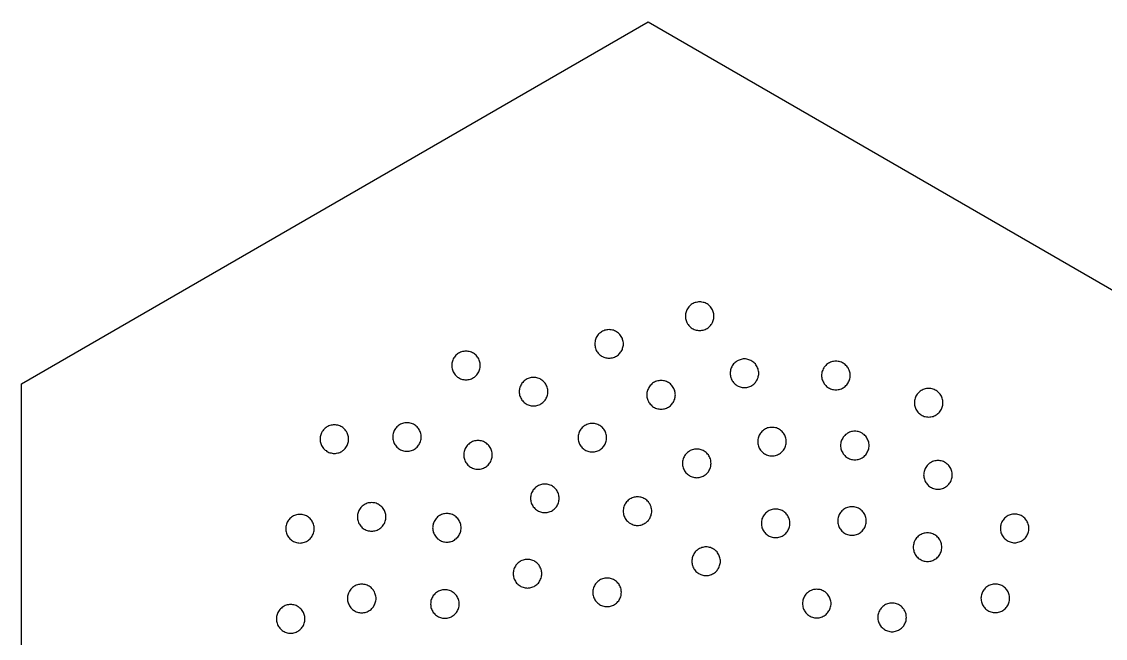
# Model space of a CAD drawing. Header units: millimetres. Extents: x 0 to 377, y 0 to 280.
# Drawn here: x 133.9 to 240.1, y 219.6 to 280 of the extents above; entities that cross this region are included whole.
import ezdxf

# ---------------------------------------------------------------- set-up
doc = ezdxf.new("R2010")
doc.units = ezdxf.units.MM
doc.layers.add('CUT', color=1, linetype='Continuous')

msp = doc.modelspace()

# ---------------------------------------------------------------- linework, layer by layer
at = {"layer": 'CUT'}
for points in [[(256.76, 173.6), (195.33, 138.13), (133.9, 173.6), (133.9, 244.53), (195.33, 280), (256.76, 244.53), (256.76, 173.6)], [(201.66, 250.61), (201.7, 250.71), (201.73, 250.82), (201.75, 250.92), (201.77, 251.03), (201.77, 251.14), (201.77, 251.25), (201.75, 251.36), (201.73, 251.47), (201.7, 251.58), (201.66, 251.68), (201.62, 251.78), (201.56, 251.87), (201.5, 251.97), (201.43, 252.05), (201.36, 252.13), (201.28, 252.21), (201.19, 252.28), (201.1, 252.34), (201.01, 252.39), (200.91, 252.44), (200.8, 252.47), (200.7, 252.5), (200.59, 252.53), (200.48, 252.54), (200.37, 252.54), (200.26, 252.54), (200.15, 252.53), (200.04, 252.5), (199.94, 252.47), (199.83, 252.44), (199.73, 252.39), (199.64, 252.34), (199.55, 252.28), (199.46, 252.21), (199.38, 252.13), (199.3, 252.05), (199.24, 251.97), (199.18, 251.87), (199.12, 251.78), (199.08, 251.68), (199.04, 251.58), (199.01, 251.47), (198.99, 251.36), (198.97, 251.25), (198.97, 251.14), (198.97, 251.03), (198.99, 250.92), (199.01, 250.82), (199.04, 250.71), (199.08, 250.61), (199.12, 250.51), (199.18, 250.41), (199.24, 250.32), (199.3, 250.23), (199.38, 250.15), (199.46, 250.08), (199.55, 250.01), (199.64, 249.95), (199.73, 249.9), (199.83, 249.85), (199.94, 249.81), (200.04, 249.78), (200.15, 249.76), (200.26, 249.75), (200.37, 249.74), (200.48, 249.75), (200.59, 249.76), (200.7, 249.78), (200.8, 249.81), (200.91, 249.85), (201.01, 249.9), (201.1, 249.95), (201.19, 250.01), (201.28, 250.08), (201.36, 250.15), (201.43, 250.23), (201.5, 250.32), (201.56, 250.41), (201.62, 250.51), (201.66, 250.61)], [(192.79, 247.89), (192.82, 248), (192.85, 248.1), (192.87, 248.21), (192.89, 248.32), (192.89, 248.43), (192.89, 248.54), (192.87, 248.65), (192.85, 248.76), (192.82, 248.86), (192.79, 248.96), (192.74, 249.06), (192.69, 249.16), (192.62, 249.25), (192.56, 249.34), (192.48, 249.42), (192.4, 249.49), (192.31, 249.56), (192.22, 249.62), (192.13, 249.68), (192.03, 249.72), (191.92, 249.76), (191.82, 249.79), (191.71, 249.81), (191.6, 249.82), (191.49, 249.83), (191.38, 249.82), (191.27, 249.81), (191.17, 249.79), (191.06, 249.76), (190.96, 249.72), (190.86, 249.68), (190.76, 249.62), (190.67, 249.56), (190.58, 249.49), (190.5, 249.42), (190.43, 249.34), (190.36, 249.25), (190.3, 249.16), (190.24, 249.06), (190.2, 248.96), (190.16, 248.86), (190.13, 248.76), (190.11, 248.65), (190.1, 248.54), (190.09, 248.43), (190.1, 248.32), (190.11, 248.21), (190.13, 248.1), (190.16, 248), (190.2, 247.89), (190.24, 247.79), (190.3, 247.7), (190.36, 247.61), (190.43, 247.52), (190.5, 247.44), (190.58, 247.36), (190.67, 247.3), (190.76, 247.23), (190.86, 247.18), (190.96, 247.14), (191.06, 247.1), (191.17, 247.07), (191.27, 247.05), (191.38, 247.03), (191.49, 247.03), (191.6, 247.03), (191.71, 247.05), (191.82, 247.07), (191.92, 247.1), (192.03, 247.14), (192.13, 247.18), (192.22, 247.23), (192.31, 247.3), (192.4, 247.36), (192.48, 247.44), (192.56, 247.52), (192.62, 247.61), (192.69, 247.7), (192.74, 247.79), (192.79, 247.89)], [(178.71, 245.68), (178.75, 245.78), (178.79, 245.88), (178.82, 245.99), (178.84, 246.1), (178.85, 246.21), (178.86, 246.32), (178.85, 246.43), (178.84, 246.53), (178.82, 246.64), (178.79, 246.75), (178.75, 246.85), (178.71, 246.95), (178.65, 247.05), (178.59, 247.14), (178.52, 247.22), (178.45, 247.31), (178.37, 247.38), (178.28, 247.45), (178.19, 247.51), (178.09, 247.56), (177.99, 247.61), (177.89, 247.65), (177.78, 247.68), (177.68, 247.7), (177.57, 247.71), (177.46, 247.72), (177.35, 247.71), (177.24, 247.7), (177.13, 247.68), (177.03, 247.65), (176.92, 247.61), (176.82, 247.56), (176.73, 247.51), (176.64, 247.45), (176.55, 247.38), (176.47, 247.31), (176.39, 247.22), (176.33, 247.14), (176.26, 247.05), (176.21, 246.95), (176.16, 246.85), (176.13, 246.75), (176.1, 246.64), (176.08, 246.53), (176.06, 246.43), (176.06, 246.32), (176.06, 246.21), (176.08, 246.1), (176.1, 245.99), (176.13, 245.88), (176.16, 245.78), (176.21, 245.68), (176.26, 245.58), (176.33, 245.49), (176.39, 245.41), (176.47, 245.33), (176.55, 245.25), (176.64, 245.18), (176.73, 245.12), (176.82, 245.07), (176.92, 245.02), (177.03, 244.98), (177.13, 244.95), (177.24, 244.93), (177.35, 244.92), (177.46, 244.92), (177.57, 244.92), (177.68, 244.93), (177.78, 244.95), (177.89, 244.98), (177.99, 245.02), (178.09, 245.07), (178.19, 245.12), (178.28, 245.18), (178.37, 245.25), (178.45, 245.33), (178.52, 245.41), (178.59, 245.49), (178.65, 245.58), (178.71, 245.68)], [(206.01, 244.92), (206.05, 245.02), (206.09, 245.12), (206.12, 245.23), (206.14, 245.33), (206.16, 245.44), (206.16, 245.55), (206.16, 245.66), (206.14, 245.77), (206.12, 245.88), (206.09, 245.98), (206.05, 246.09), (206.01, 246.19), (205.95, 246.28), (205.89, 246.38), (205.83, 246.46), (205.75, 246.54), (205.67, 246.62), (205.58, 246.68), (205.49, 246.75), (205.4, 246.8), (205.3, 246.85), (205.19, 246.88), (205.09, 246.91), (204.98, 246.93), (204.87, 246.95), (204.76, 246.95), (204.65, 246.95), (204.54, 246.93), (204.43, 246.91), (204.33, 246.88), (204.23, 246.85), (204.13, 246.8), (204.03, 246.75), (203.94, 246.68), (203.85, 246.62), (203.77, 246.54), (203.7, 246.46), (203.63, 246.38), (203.57, 246.28), (203.51, 246.19), (203.47, 246.09), (203.43, 245.98), (203.4, 245.88), (203.38, 245.77), (203.37, 245.66), (203.36, 245.55), (203.37, 245.44), (203.38, 245.33), (203.4, 245.23), (203.43, 245.12), (203.47, 245.02), (203.51, 244.92), (203.57, 244.82), (203.63, 244.73), (203.7, 244.64), (203.77, 244.56), (203.85, 244.49), (203.94, 244.42), (204.03, 244.36), (204.13, 244.3), (204.23, 244.26), (204.33, 244.22), (204.43, 244.19), (204.54, 244.17), (204.65, 244.16), (204.76, 244.15), (204.87, 244.16), (204.98, 244.17), (205.09, 244.19), (205.19, 244.22), (205.3, 244.26), (205.4, 244.3), (205.49, 244.36), (205.58, 244.42), (205.67, 244.49), (205.75, 244.56), (205.83, 244.64), (205.89, 244.73), (205.95, 244.82), (206.01, 244.92)], [(214.97, 244.7), (215.02, 244.8), (215.05, 244.9), (215.08, 245.01), (215.11, 245.12), (215.12, 245.23), (215.12, 245.33), (215.12, 245.44), (215.11, 245.55), (215.08, 245.66), (215.05, 245.77), (215.02, 245.87), (214.97, 245.97), (214.92, 246.07), (214.86, 246.16), (214.79, 246.24), (214.71, 246.32), (214.63, 246.4), (214.55, 246.47), (214.45, 246.53), (214.36, 246.58), (214.26, 246.63), (214.16, 246.67), (214.05, 246.7), (213.94, 246.72), (213.83, 246.73), (213.72, 246.73), (213.61, 246.73), (213.5, 246.72), (213.4, 246.7), (213.29, 246.67), (213.19, 246.63), (213.09, 246.58), (212.99, 246.53), (212.9, 246.47), (212.81, 246.4), (212.73, 246.32), (212.66, 246.24), (212.59, 246.16), (212.53, 246.07), (212.48, 245.97), (212.43, 245.87), (212.39, 245.77), (212.36, 245.66), (212.34, 245.55), (212.33, 245.44), (212.32, 245.33), (212.33, 245.23), (212.34, 245.12), (212.36, 245.01), (212.39, 244.9), (212.43, 244.8), (212.48, 244.7), (212.53, 244.6), (212.59, 244.51), (212.66, 244.43), (212.73, 244.35), (212.81, 244.27), (212.9, 244.2), (212.99, 244.14), (213.09, 244.09), (213.19, 244.04), (213.29, 244), (213.4, 243.97), (213.5, 243.95), (213.61, 243.94), (213.72, 243.93), (213.83, 243.94), (213.94, 243.95), (214.05, 243.97), (214.16, 244), (214.26, 244.04), (214.36, 244.09), (214.45, 244.14), (214.55, 244.2), (214.63, 244.27), (214.71, 244.35), (214.79, 244.43), (214.86, 244.51), (214.92, 244.6), (214.97, 244.7)], [(185.33, 243.11), (185.38, 243.21), (185.41, 243.31), (185.44, 243.42), (185.47, 243.53), (185.48, 243.64), (185.48, 243.75), (185.48, 243.86), (185.47, 243.97), (185.44, 244.07), (185.41, 244.18), (185.38, 244.28), (185.33, 244.38), (185.28, 244.48), (185.22, 244.57), (185.15, 244.66), (185.07, 244.74), (184.99, 244.81), (184.91, 244.88), (184.81, 244.94), (184.72, 244.99), (184.62, 245.04), (184.52, 245.08), (184.41, 245.11), (184.3, 245.13), (184.19, 245.14), (184.08, 245.15), (183.97, 245.14), (183.86, 245.13), (183.76, 245.11), (183.65, 245.08), (183.55, 245.04), (183.45, 244.99), (183.35, 244.94), (183.26, 244.88), (183.17, 244.81), (183.09, 244.74), (183.02, 244.66), (182.95, 244.57), (182.89, 244.48), (182.84, 244.38), (182.79, 244.28), (182.75, 244.18), (182.72, 244.07), (182.7, 243.97), (182.69, 243.86), (182.68, 243.75), (182.69, 243.64), (182.7, 243.53), (182.72, 243.42), (182.75, 243.31), (182.79, 243.21), (182.84, 243.11), (182.89, 243.02), (182.95, 242.92), (183.02, 242.84), (183.09, 242.76), (183.17, 242.68), (183.26, 242.61), (183.35, 242.55), (183.45, 242.5), (183.55, 242.45), (183.65, 242.42), (183.76, 242.39), (183.86, 242.36), (183.97, 242.35), (184.08, 242.35), (184.19, 242.35), (184.3, 242.36), (184.41, 242.39), (184.52, 242.42), (184.62, 242.45), (184.72, 242.5), (184.81, 242.55), (184.91, 242.61), (184.99, 242.68), (185.07, 242.76), (185.15, 242.84), (185.22, 242.92), (185.28, 243.02), (185.33, 243.11)], [(197.88, 242.9), (197.92, 243), (197.95, 243.11), (197.97, 243.22), (197.98, 243.33), (197.99, 243.44), (197.98, 243.55), (197.97, 243.66), (197.95, 243.76), (197.92, 243.87), (197.88, 243.97), (197.83, 244.07), (197.78, 244.17), (197.72, 244.26), (197.65, 244.35), (197.58, 244.43), (197.5, 244.5), (197.41, 244.57), (197.32, 244.63), (197.22, 244.68), (197.12, 244.73), (197.02, 244.77), (196.91, 244.8), (196.81, 244.82), (196.7, 244.83), (196.59, 244.84), (196.48, 244.83), (196.37, 244.82), (196.26, 244.8), (196.15, 244.77), (196.05, 244.73), (195.95, 244.68), (195.86, 244.63), (195.76, 244.57), (195.68, 244.5), (195.6, 244.43), (195.52, 244.35), (195.45, 244.26), (195.39, 244.17), (195.34, 244.07), (195.29, 243.97), (195.26, 243.87), (195.23, 243.76), (195.2, 243.66), (195.19, 243.55), (195.19, 243.44), (195.19, 243.33), (195.2, 243.22), (195.23, 243.11), (195.26, 243), (195.29, 242.9), (195.34, 242.8), (195.39, 242.7), (195.45, 242.61), (195.52, 242.53), (195.6, 242.45), (195.68, 242.37), (195.76, 242.3), (195.86, 242.24), (195.95, 242.19), (196.05, 242.14), (196.15, 242.1), (196.26, 242.07), (196.37, 242.05), (196.48, 242.04), (196.59, 242.04), (196.7, 242.04), (196.81, 242.05), (196.91, 242.07), (197.02, 242.1), (197.12, 242.14), (197.22, 242.19), (197.32, 242.24), (197.41, 242.3), (197.5, 242.37), (197.58, 242.45), (197.65, 242.53), (197.72, 242.61), (197.78, 242.7), (197.83, 242.8), (197.88, 242.9)], [(224.07, 242.03), (224.11, 242.13), (224.15, 242.23), (224.18, 242.34), (224.2, 242.44), (224.21, 242.55), (224.22, 242.66), (224.21, 242.77), (224.2, 242.88), (224.18, 242.99), (224.15, 243.1), (224.11, 243.2), (224.07, 243.3), (224.01, 243.4), (223.95, 243.49), (223.88, 243.57), (223.81, 243.65), (223.73, 243.73), (223.64, 243.8), (223.55, 243.86), (223.45, 243.91), (223.35, 243.96), (223.25, 244), (223.15, 244.03), (223.04, 244.05), (222.93, 244.06), (222.82, 244.06), (222.71, 244.06), (222.6, 244.05), (222.49, 244.03), (222.39, 244), (222.28, 243.96), (222.18, 243.91), (222.09, 243.86), (222, 243.8), (221.91, 243.73), (221.83, 243.65), (221.75, 243.57), (221.69, 243.49), (221.63, 243.4), (221.57, 243.3), (221.53, 243.2), (221.49, 243.1), (221.46, 242.99), (221.44, 242.88), (221.42, 242.77), (221.42, 242.66), (221.42, 242.55), (221.44, 242.44), (221.46, 242.34), (221.49, 242.23), (221.53, 242.13), (221.57, 242.03), (221.63, 241.93), (221.69, 241.84), (221.75, 241.75), (221.83, 241.67), (221.91, 241.6), (222, 241.53), (222.09, 241.47), (222.18, 241.42), (222.28, 241.37), (222.39, 241.33), (222.49, 241.3), (222.6, 241.28), (222.71, 241.27), (222.82, 241.26), (222.93, 241.27), (223.04, 241.28), (223.15, 241.3), (223.25, 241.33), (223.35, 241.37), (223.45, 241.42), (223.55, 241.47), (223.64, 241.53), (223.73, 241.6), (223.81, 241.67), (223.88, 241.75), (223.95, 241.84), (224.01, 241.93), (224.07, 242.03)], [(165.81, 238.46), (165.85, 238.56), (165.89, 238.67), (165.92, 238.77), (165.94, 238.88), (165.96, 238.99), (165.96, 239.1), (165.96, 239.21), (165.94, 239.32), (165.92, 239.43), (165.89, 239.53), (165.85, 239.63), (165.81, 239.73), (165.75, 239.83), (165.69, 239.92), (165.63, 240.01), (165.55, 240.09), (165.47, 240.16), (165.38, 240.23), (165.29, 240.29), (165.2, 240.35), (165.1, 240.39), (164.99, 240.43), (164.89, 240.46), (164.78, 240.48), (164.67, 240.49), (164.56, 240.5), (164.45, 240.49), (164.34, 240.48), (164.23, 240.46), (164.13, 240.43), (164.02, 240.39), (163.93, 240.35), (163.83, 240.29), (163.74, 240.23), (163.65, 240.16), (163.57, 240.09), (163.5, 240.01), (163.43, 239.92), (163.37, 239.83), (163.31, 239.73), (163.27, 239.63), (163.23, 239.53), (163.2, 239.43), (163.18, 239.32), (163.17, 239.21), (163.16, 239.1), (163.17, 238.99), (163.18, 238.88), (163.2, 238.77), (163.23, 238.67), (163.27, 238.56), (163.31, 238.46), (163.37, 238.37), (163.43, 238.28), (163.5, 238.19), (163.57, 238.11), (163.65, 238.03), (163.74, 237.97), (163.83, 237.9), (163.93, 237.85), (164.02, 237.8), (164.13, 237.77), (164.23, 237.74), (164.34, 237.72), (164.45, 237.7), (164.56, 237.7), (164.67, 237.7), (164.78, 237.72), (164.89, 237.74), (164.99, 237.77), (165.1, 237.8), (165.2, 237.85), (165.29, 237.9), (165.38, 237.97), (165.47, 238.03), (165.55, 238.11), (165.63, 238.19), (165.69, 238.28), (165.75, 238.37), (165.81, 238.46)], [(172.97, 238.77), (173.01, 238.88), (173.04, 238.98), (173.06, 239.09), (173.07, 239.2), (173.08, 239.31), (173.07, 239.42), (173.06, 239.53), (173.04, 239.64), (173.01, 239.74), (172.97, 239.84), (172.92, 239.94), (172.87, 240.04), (172.81, 240.13), (172.74, 240.22), (172.67, 240.3), (172.59, 240.37), (172.5, 240.44), (172.41, 240.5), (172.31, 240.56), (172.21, 240.6), (172.11, 240.64), (172, 240.67), (171.9, 240.69), (171.79, 240.7), (171.68, 240.71), (171.57, 240.7), (171.46, 240.69), (171.35, 240.67), (171.24, 240.64), (171.14, 240.6), (171.04, 240.56), (170.94, 240.5), (170.85, 240.44), (170.77, 240.37), (170.69, 240.3), (170.61, 240.22), (170.54, 240.13), (170.48, 240.04), (170.43, 239.94), (170.38, 239.84), (170.34, 239.74), (170.31, 239.64), (170.29, 239.53), (170.28, 239.42), (170.28, 239.31), (170.28, 239.2), (170.29, 239.09), (170.31, 238.98), (170.34, 238.88), (170.38, 238.77), (170.43, 238.67), (170.48, 238.58), (170.54, 238.49), (170.61, 238.4), (170.69, 238.32), (170.77, 238.24), (170.85, 238.18), (170.94, 238.11), (171.04, 238.06), (171.14, 238.01), (171.24, 237.98), (171.35, 237.95), (171.46, 237.93), (171.57, 237.91), (171.68, 237.91), (171.79, 237.91), (171.9, 237.93), (172, 237.95), (172.11, 237.98), (172.21, 238.01), (172.31, 238.06), (172.41, 238.11), (172.5, 238.18), (172.59, 238.24), (172.67, 238.32), (172.74, 238.4), (172.81, 238.49), (172.87, 238.58), (172.92, 238.67), (172.97, 238.77)], [(191.14, 238.7), (191.18, 238.8), (191.21, 238.91), (191.23, 239.02), (191.24, 239.13), (191.25, 239.24), (191.24, 239.35), (191.23, 239.46), (191.21, 239.56), (191.18, 239.67), (191.14, 239.77), (191.09, 239.87), (191.04, 239.97), (190.98, 240.06), (190.91, 240.15), (190.84, 240.23), (190.75, 240.3), (190.67, 240.37), (190.58, 240.43), (190.48, 240.48), (190.38, 240.53), (190.28, 240.57), (190.17, 240.6), (190.06, 240.62), (189.96, 240.63), (189.85, 240.64), (189.74, 240.63), (189.63, 240.62), (189.52, 240.6), (189.41, 240.57), (189.31, 240.53), (189.21, 240.48), (189.11, 240.43), (189.02, 240.37), (188.94, 240.3), (188.86, 240.23), (188.78, 240.15), (188.71, 240.06), (188.65, 239.97), (188.6, 239.87), (188.55, 239.77), (188.51, 239.67), (188.48, 239.56), (188.46, 239.46), (188.45, 239.35), (188.45, 239.24), (188.45, 239.13), (188.46, 239.02), (188.48, 238.91), (188.51, 238.8), (188.55, 238.7), (188.6, 238.6), (188.65, 238.51), (188.71, 238.41), (188.78, 238.33), (188.86, 238.25), (188.94, 238.17), (189.02, 238.1), (189.11, 238.04), (189.21, 237.99), (189.31, 237.94), (189.41, 237.91), (189.52, 237.88), (189.63, 237.85), (189.74, 237.84), (189.85, 237.84), (189.96, 237.84), (190.06, 237.85), (190.17, 237.88), (190.28, 237.91), (190.38, 237.94), (190.48, 237.99), (190.58, 238.04), (190.67, 238.1), (190.75, 238.17), (190.84, 238.25), (190.91, 238.33), (190.98, 238.41), (191.04, 238.51), (191.09, 238.6), (191.14, 238.7)], [(208.71, 238.22), (208.75, 238.32), (208.79, 238.42), (208.82, 238.53), (208.84, 238.64), (208.86, 238.75), (208.86, 238.85), (208.86, 238.96), (208.84, 239.07), (208.82, 239.18), (208.79, 239.29), (208.75, 239.39), (208.71, 239.49), (208.65, 239.59), (208.59, 239.68), (208.52, 239.76), (208.45, 239.84), (208.37, 239.92), (208.28, 239.99), (208.19, 240.05), (208.1, 240.1), (208, 240.15), (207.89, 240.19), (207.79, 240.22), (207.68, 240.24), (207.57, 240.25), (207.46, 240.25), (207.35, 240.25), (207.24, 240.24), (207.13, 240.22), (207.03, 240.19), (206.92, 240.15), (206.82, 240.1), (206.73, 240.05), (206.64, 239.99), (206.55, 239.92), (206.47, 239.84), (206.4, 239.76), (206.33, 239.68), (206.27, 239.59), (206.21, 239.49), (206.17, 239.39), (206.13, 239.29), (206.1, 239.18), (206.08, 239.07), (206.06, 238.96), (206.06, 238.85), (206.06, 238.75), (206.08, 238.64), (206.1, 238.53), (206.13, 238.42), (206.17, 238.32), (206.21, 238.22), (206.27, 238.12), (206.33, 238.03), (206.4, 237.95), (206.47, 237.87), (206.55, 237.79), (206.64, 237.72), (206.73, 237.66), (206.82, 237.61), (206.92, 237.56), (207.03, 237.52), (207.13, 237.49), (207.24, 237.47), (207.35, 237.46), (207.46, 237.45), (207.57, 237.46), (207.68, 237.47), (207.79, 237.49), (207.89, 237.52), (208, 237.56), (208.1, 237.61), (208.19, 237.66), (208.28, 237.72), (208.37, 237.79), (208.45, 237.87), (208.52, 237.95), (208.59, 238.03), (208.65, 238.12), (208.71, 238.22)], [(216.83, 237.84), (216.87, 237.94), (216.91, 238.04), (216.94, 238.14), (216.96, 238.25), (216.98, 238.36), (216.98, 238.47), (216.98, 238.58), (216.96, 238.69), (216.94, 238.8), (216.91, 238.9), (216.87, 239.01), (216.83, 239.11), (216.77, 239.2), (216.71, 239.29), (216.65, 239.38), (216.57, 239.46), (216.49, 239.54), (216.4, 239.6), (216.31, 239.67), (216.22, 239.72), (216.12, 239.77), (216.01, 239.8), (215.91, 239.83), (215.8, 239.85), (215.69, 239.87), (215.58, 239.87), (215.47, 239.87), (215.36, 239.85), (215.25, 239.83), (215.15, 239.8), (215.05, 239.77), (214.95, 239.72), (214.85, 239.67), (214.76, 239.6), (214.67, 239.54), (214.59, 239.46), (214.52, 239.38), (214.45, 239.29), (214.39, 239.2), (214.33, 239.11), (214.29, 239.01), (214.25, 238.9), (214.22, 238.8), (214.2, 238.69), (214.19, 238.58), (214.18, 238.47), (214.19, 238.36), (214.2, 238.25), (214.22, 238.14), (214.25, 238.04), (214.29, 237.94), (214.33, 237.84), (214.39, 237.74), (214.45, 237.65), (214.52, 237.56), (214.59, 237.48), (214.67, 237.41), (214.76, 237.34), (214.85, 237.28), (214.95, 237.22), (215.05, 237.18), (215.15, 237.14), (215.25, 237.11), (215.36, 237.09), (215.47, 237.08), (215.58, 237.07), (215.69, 237.08), (215.8, 237.09), (215.91, 237.11), (216.01, 237.14), (216.12, 237.18), (216.22, 237.22), (216.31, 237.28), (216.4, 237.34), (216.49, 237.41), (216.57, 237.48), (216.65, 237.56), (216.71, 237.65), (216.77, 237.74), (216.83, 237.84)], [(179.89, 236.92), (179.93, 237.02), (179.97, 237.12), (180, 237.23), (180.02, 237.34), (180.03, 237.44), (180.04, 237.55), (180.03, 237.66), (180.02, 237.77), (180, 237.88), (179.97, 237.99), (179.93, 238.09), (179.89, 238.19), (179.83, 238.29), (179.77, 238.38), (179.7, 238.46), (179.63, 238.54), (179.55, 238.62), (179.46, 238.69), (179.37, 238.75), (179.27, 238.8), (179.17, 238.85), (179.07, 238.89), (178.97, 238.92), (178.86, 238.94), (178.75, 238.95), (178.64, 238.95), (178.53, 238.95), (178.42, 238.94), (178.31, 238.92), (178.21, 238.89), (178.1, 238.85), (178, 238.8), (177.91, 238.75), (177.82, 238.69), (177.73, 238.62), (177.65, 238.54), (177.57, 238.46), (177.51, 238.38), (177.44, 238.29), (177.39, 238.19), (177.34, 238.09), (177.31, 237.99), (177.28, 237.88), (177.26, 237.77), (177.24, 237.66), (177.24, 237.55), (177.24, 237.44), (177.26, 237.34), (177.28, 237.23), (177.31, 237.12), (177.34, 237.02), (177.39, 236.92), (177.44, 236.82), (177.51, 236.73), (177.57, 236.65), (177.65, 236.56), (177.73, 236.49), (177.82, 236.42), (177.91, 236.36), (178, 236.31), (178.1, 236.26), (178.21, 236.22), (178.31, 236.19), (178.42, 236.17), (178.53, 236.16), (178.64, 236.15), (178.75, 236.16), (178.86, 236.17), (178.97, 236.19), (179.07, 236.22), (179.17, 236.26), (179.27, 236.31), (179.37, 236.36), (179.46, 236.42), (179.55, 236.49), (179.63, 236.56), (179.7, 236.65), (179.77, 236.73), (179.83, 236.82), (179.89, 236.92)], [(201.38, 236.19), (201.42, 236.29), (201.45, 236.4), (201.47, 236.5), (201.48, 236.61), (201.49, 236.72), (201.48, 236.83), (201.47, 236.94), (201.45, 237.05), (201.42, 237.16), (201.38, 237.26), (201.33, 237.36), (201.28, 237.45), (201.22, 237.55), (201.15, 237.63), (201.08, 237.71), (201, 237.79), (200.91, 237.86), (200.82, 237.92), (200.72, 237.97), (200.62, 238.02), (200.52, 238.05), (200.41, 238.08), (200.31, 238.11), (200.2, 238.12), (200.09, 238.12), (199.98, 238.12), (199.87, 238.11), (199.76, 238.08), (199.65, 238.05), (199.55, 238.02), (199.45, 237.97), (199.36, 237.92), (199.26, 237.86), (199.18, 237.79), (199.1, 237.71), (199.02, 237.63), (198.95, 237.55), (198.89, 237.45), (198.84, 237.36), (198.79, 237.26), (198.76, 237.16), (198.73, 237.05), (198.7, 236.94), (198.69, 236.83), (198.69, 236.72), (198.69, 236.61), (198.7, 236.5), (198.73, 236.4), (198.76, 236.29), (198.79, 236.19), (198.84, 236.09), (198.89, 235.99), (198.95, 235.9), (199.02, 235.81), (199.1, 235.73), (199.18, 235.66), (199.26, 235.59), (199.36, 235.53), (199.45, 235.48), (199.55, 235.43), (199.65, 235.39), (199.76, 235.36), (199.87, 235.34), (199.98, 235.33), (200.09, 235.32), (200.2, 235.33), (200.31, 235.34), (200.41, 235.36), (200.52, 235.39), (200.62, 235.43), (200.72, 235.48), (200.82, 235.53), (200.91, 235.59), (201, 235.66), (201.08, 235.73), (201.15, 235.81), (201.22, 235.9), (201.28, 235.99), (201.33, 236.09), (201.38, 236.19)], [(224.98, 234.96), (225.03, 235.06), (225.06, 235.16), (225.09, 235.27), (225.11, 235.38), (225.13, 235.49), (225.13, 235.6), (225.13, 235.71), (225.11, 235.81), (225.09, 235.92), (225.06, 236.03), (225.03, 236.13), (224.98, 236.23), (224.93, 236.33), (224.86, 236.42), (224.8, 236.51), (224.72, 236.59), (224.64, 236.66), (224.55, 236.73), (224.46, 236.79), (224.37, 236.84), (224.27, 236.89), (224.16, 236.93), (224.06, 236.96), (223.95, 236.98), (223.84, 236.99), (223.73, 237), (223.62, 236.99), (223.51, 236.98), (223.41, 236.96), (223.3, 236.93), (223.2, 236.89), (223.1, 236.84), (223, 236.79), (222.91, 236.73), (222.82, 236.66), (222.74, 236.59), (222.67, 236.51), (222.6, 236.42), (222.54, 236.33), (222.48, 236.23), (222.44, 236.13), (222.4, 236.03), (222.37, 235.92), (222.35, 235.81), (222.34, 235.71), (222.33, 235.6), (222.34, 235.49), (222.35, 235.38), (222.37, 235.27), (222.4, 235.16), (222.44, 235.06), (222.48, 234.96), (222.54, 234.86), (222.6, 234.77), (222.67, 234.69), (222.74, 234.61), (222.82, 234.53), (222.91, 234.46), (223, 234.4), (223.1, 234.35), (223.2, 234.3), (223.3, 234.26), (223.41, 234.23), (223.51, 234.21), (223.62, 234.2), (223.73, 234.2), (223.84, 234.2), (223.95, 234.21), (224.06, 234.23), (224.16, 234.26), (224.27, 234.3), (224.37, 234.35), (224.46, 234.4), (224.55, 234.46), (224.64, 234.53), (224.72, 234.61), (224.8, 234.69), (224.86, 234.77), (224.93, 234.86), (224.98, 234.96)], [(186.44, 232.66), (186.49, 232.76), (186.53, 232.86), (186.56, 232.97), (186.58, 233.08), (186.59, 233.19), (186.59, 233.3), (186.59, 233.41), (186.58, 233.51), (186.56, 233.62), (186.53, 233.73), (186.49, 233.83), (186.44, 233.93), (186.39, 234.03), (186.33, 234.12), (186.26, 234.2), (186.18, 234.29), (186.1, 234.36), (186.02, 234.43), (185.93, 234.49), (185.83, 234.54), (185.73, 234.59), (185.63, 234.63), (185.52, 234.66), (185.41, 234.68), (185.3, 234.69), (185.19, 234.7), (185.08, 234.69), (184.97, 234.68), (184.87, 234.66), (184.76, 234.63), (184.66, 234.59), (184.56, 234.54), (184.46, 234.49), (184.37, 234.43), (184.28, 234.36), (184.2, 234.29), (184.13, 234.2), (184.06, 234.12), (184, 234.03), (183.95, 233.93), (183.9, 233.83), (183.86, 233.73), (183.83, 233.62), (183.81, 233.51), (183.8, 233.41), (183.79, 233.3), (183.8, 233.19), (183.81, 233.08), (183.83, 232.97), (183.86, 232.86), (183.9, 232.76), (183.95, 232.66), (184, 232.56), (184.06, 232.47), (184.13, 232.39), (184.2, 232.31), (184.28, 232.23), (184.37, 232.16), (184.46, 232.1), (184.56, 232.05), (184.66, 232), (184.76, 231.96), (184.87, 231.93), (184.97, 231.91), (185.08, 231.9), (185.19, 231.9), (185.3, 231.9), (185.41, 231.91), (185.52, 231.93), (185.63, 231.96), (185.73, 232), (185.83, 232.05), (185.93, 232.1), (186.02, 232.16), (186.1, 232.23), (186.18, 232.31), (186.26, 232.39), (186.33, 232.47), (186.39, 232.56), (186.44, 232.66)], [(169.46, 230.84), (169.5, 230.94), (169.54, 231.05), (169.57, 231.15), (169.59, 231.26), (169.61, 231.37), (169.61, 231.48), (169.61, 231.59), (169.59, 231.7), (169.57, 231.8), (169.54, 231.91), (169.5, 232.01), (169.46, 232.11), (169.4, 232.21), (169.34, 232.3), (169.27, 232.39), (169.2, 232.47), (169.12, 232.54), (169.03, 232.61), (168.94, 232.67), (168.85, 232.73), (168.75, 232.77), (168.64, 232.81), (168.54, 232.84), (168.43, 232.86), (168.32, 232.87), (168.21, 232.88), (168.1, 232.87), (167.99, 232.86), (167.88, 232.84), (167.78, 232.81), (167.67, 232.77), (167.57, 232.73), (167.48, 232.67), (167.39, 232.61), (167.3, 232.54), (167.22, 232.47), (167.15, 232.39), (167.08, 232.3), (167.02, 232.21), (166.96, 232.11), (166.92, 232.01), (166.88, 231.91), (166.85, 231.8), (166.83, 231.7), (166.81, 231.59), (166.81, 231.48), (166.81, 231.37), (166.83, 231.26), (166.85, 231.15), (166.88, 231.05), (166.92, 230.94), (166.96, 230.84), (167.02, 230.75), (167.08, 230.66), (167.15, 230.57), (167.22, 230.49), (167.3, 230.41), (167.39, 230.35), (167.48, 230.28), (167.57, 230.23), (167.67, 230.18), (167.78, 230.15), (167.88, 230.12), (167.99, 230.1), (168.1, 230.08), (168.21, 230.08), (168.32, 230.08), (168.43, 230.1), (168.54, 230.12), (168.64, 230.15), (168.75, 230.18), (168.85, 230.23), (168.94, 230.28), (169.03, 230.35), (169.12, 230.41), (169.2, 230.49), (169.27, 230.57), (169.34, 230.66), (169.4, 230.75), (169.46, 230.84)], [(195.56, 231.51), (195.6, 231.61), (195.63, 231.71), (195.65, 231.82), (195.67, 231.93), (195.67, 232.04), (195.67, 232.15), (195.65, 232.26), (195.63, 232.37), (195.6, 232.47), (195.56, 232.58), (195.52, 232.68), (195.47, 232.77), (195.4, 232.86), (195.34, 232.95), (195.26, 233.03), (195.18, 233.11), (195.09, 233.17), (195, 233.24), (194.91, 233.29), (194.81, 233.34), (194.7, 233.37), (194.6, 233.4), (194.49, 233.42), (194.38, 233.44), (194.27, 233.44), (194.16, 233.44), (194.05, 233.42), (193.94, 233.4), (193.84, 233.37), (193.74, 233.34), (193.64, 233.29), (193.54, 233.24), (193.45, 233.17), (193.36, 233.11), (193.28, 233.03), (193.21, 232.95), (193.14, 232.86), (193.08, 232.77), (193.02, 232.68), (192.98, 232.58), (192.94, 232.47), (192.91, 232.37), (192.89, 232.26), (192.88, 232.15), (192.87, 232.04), (192.88, 231.93), (192.89, 231.82), (192.91, 231.71), (192.94, 231.61), (192.98, 231.51), (193.02, 231.41), (193.08, 231.31), (193.14, 231.22), (193.21, 231.13), (193.28, 231.05), (193.36, 230.98), (193.45, 230.91), (193.54, 230.85), (193.64, 230.79), (193.74, 230.75), (193.84, 230.71), (193.94, 230.68), (194.05, 230.66), (194.16, 230.65), (194.27, 230.64), (194.38, 230.65), (194.49, 230.66), (194.6, 230.68), (194.7, 230.71), (194.81, 230.75), (194.91, 230.79), (195, 230.85), (195.09, 230.91), (195.18, 230.98), (195.26, 231.05), (195.34, 231.13), (195.4, 231.22), (195.47, 231.31), (195.52, 231.41), (195.56, 231.51)], [(162.48, 229.79), (162.52, 229.89), (162.55, 230), (162.57, 230.1), (162.58, 230.21), (162.59, 230.32), (162.58, 230.43), (162.57, 230.54), (162.55, 230.65), (162.52, 230.76), (162.48, 230.86), (162.43, 230.96), (162.38, 231.05), (162.32, 231.15), (162.25, 231.23), (162.18, 231.31), (162.1, 231.39), (162.01, 231.46), (161.92, 231.52), (161.82, 231.57), (161.72, 231.62), (161.62, 231.65), (161.51, 231.68), (161.41, 231.71), (161.3, 231.72), (161.19, 231.72), (161.08, 231.72), (160.97, 231.71), (160.86, 231.68), (160.75, 231.65), (160.65, 231.62), (160.55, 231.57), (160.46, 231.52), (160.36, 231.46), (160.28, 231.39), (160.2, 231.31), (160.12, 231.23), (160.05, 231.15), (159.99, 231.05), (159.94, 230.96), (159.89, 230.86), (159.86, 230.76), (159.83, 230.65), (159.8, 230.54), (159.79, 230.43), (159.79, 230.32), (159.79, 230.21), (159.8, 230.1), (159.83, 230), (159.86, 229.89), (159.89, 229.79), (159.94, 229.69), (159.99, 229.59), (160.05, 229.5), (160.12, 229.41), (160.2, 229.33), (160.28, 229.26), (160.36, 229.19), (160.46, 229.13), (160.55, 229.08), (160.65, 229.03), (160.75, 228.99), (160.86, 228.96), (160.97, 228.94), (161.08, 228.93), (161.19, 228.92), (161.3, 228.93), (161.41, 228.94), (161.51, 228.96), (161.62, 228.99), (161.72, 229.03), (161.82, 229.08), (161.92, 229.13), (162.01, 229.19), (162.1, 229.26), (162.18, 229.33), (162.25, 229.41), (162.32, 229.5), (162.38, 229.59), (162.43, 229.69), (162.48, 229.79)], [(176.84, 229.77), (176.88, 229.87), (176.92, 229.98), (176.95, 230.08), (176.97, 230.19), (176.99, 230.3), (176.99, 230.41), (176.99, 230.52), (176.97, 230.63), (176.95, 230.73), (176.92, 230.84), (176.88, 230.94), (176.84, 231.04), (176.78, 231.14), (176.72, 231.23), (176.66, 231.32), (176.58, 231.4), (176.5, 231.47), (176.41, 231.54), (176.32, 231.6), (176.23, 231.66), (176.13, 231.7), (176.02, 231.74), (175.92, 231.77), (175.81, 231.79), (175.7, 231.8), (175.59, 231.81), (175.48, 231.8), (175.37, 231.79), (175.26, 231.77), (175.16, 231.74), (175.06, 231.7), (174.96, 231.66), (174.86, 231.6), (174.77, 231.54), (174.68, 231.47), (174.6, 231.4), (174.53, 231.32), (174.46, 231.23), (174.4, 231.14), (174.34, 231.04), (174.3, 230.94), (174.26, 230.84), (174.23, 230.73), (174.21, 230.63), (174.2, 230.52), (174.19, 230.41), (174.2, 230.3), (174.21, 230.19), (174.23, 230.08), (174.26, 229.98), (174.3, 229.87), (174.34, 229.77), (174.4, 229.68), (174.46, 229.59), (174.53, 229.5), (174.6, 229.42), (174.68, 229.34), (174.77, 229.28), (174.86, 229.21), (174.96, 229.16), (175.06, 229.11), (175.16, 229.08), (175.26, 229.05), (175.37, 229.03), (175.48, 229.01), (175.59, 229.01), (175.7, 229.01), (175.81, 229.03), (175.92, 229.05), (176.02, 229.08), (176.13, 229.11), (176.23, 229.16), (176.32, 229.21), (176.41, 229.28), (176.5, 229.34), (176.58, 229.42), (176.66, 229.5), (176.72, 229.59), (176.78, 229.68), (176.84, 229.77)], [(209.06, 230.21), (209.11, 230.31), (209.15, 230.42), (209.18, 230.52), (209.2, 230.63), (209.21, 230.74), (209.22, 230.85), (209.21, 230.96), (209.2, 231.07), (209.18, 231.18), (209.15, 231.28), (209.11, 231.39), (209.06, 231.49), (209.01, 231.58), (208.95, 231.67), (208.88, 231.76), (208.81, 231.84), (208.73, 231.91), (208.64, 231.98), (208.55, 232.04), (208.45, 232.1), (208.35, 232.14), (208.25, 232.18), (208.14, 232.21), (208.04, 232.23), (207.93, 232.25), (207.82, 232.25), (207.71, 232.25), (207.6, 232.23), (207.49, 232.21), (207.38, 232.18), (207.28, 232.14), (207.18, 232.1), (207.08, 232.04), (206.99, 231.98), (206.91, 231.91), (206.83, 231.84), (206.75, 231.76), (206.68, 231.67), (206.62, 231.58), (206.57, 231.49), (206.52, 231.39), (206.48, 231.28), (206.45, 231.18), (206.43, 231.07), (206.42, 230.96), (206.42, 230.85), (206.42, 230.74), (206.43, 230.63), (206.45, 230.52), (206.48, 230.42), (206.52, 230.31), (206.57, 230.21), (206.62, 230.12), (206.68, 230.03), (206.75, 229.94), (206.83, 229.86), (206.91, 229.79), (206.99, 229.72), (207.08, 229.66), (207.18, 229.6), (207.28, 229.56), (207.38, 229.52), (207.49, 229.49), (207.6, 229.47), (207.71, 229.45), (207.82, 229.45), (207.93, 229.45), (208.04, 229.47), (208.14, 229.49), (208.25, 229.52), (208.35, 229.56), (208.45, 229.6), (208.55, 229.66), (208.64, 229.72), (208.73, 229.79), (208.81, 229.86), (208.88, 229.94), (208.95, 230.03), (209.01, 230.12), (209.06, 230.21)], [(216.55, 230.45), (216.6, 230.55), (216.64, 230.65), (216.67, 230.75), (216.69, 230.86), (216.7, 230.97), (216.7, 231.08), (216.7, 231.19), (216.69, 231.3), (216.67, 231.41), (216.64, 231.51), (216.6, 231.62), (216.55, 231.72), (216.5, 231.81), (216.44, 231.9), (216.37, 231.99), (216.29, 232.07), (216.21, 232.15), (216.13, 232.21), (216.04, 232.27), (215.94, 232.33), (215.84, 232.37), (215.74, 232.41), (215.63, 232.44), (215.52, 232.46), (215.41, 232.48), (215.3, 232.48), (215.19, 232.48), (215.09, 232.46), (214.98, 232.44), (214.87, 232.41), (214.77, 232.37), (214.67, 232.33), (214.57, 232.27), (214.48, 232.21), (214.39, 232.15), (214.31, 232.07), (214.24, 231.99), (214.17, 231.9), (214.11, 231.81), (214.06, 231.72), (214.01, 231.62), (213.97, 231.51), (213.94, 231.41), (213.92, 231.3), (213.91, 231.19), (213.9, 231.08), (213.91, 230.97), (213.92, 230.86), (213.94, 230.75), (213.97, 230.65), (214.01, 230.55), (214.06, 230.45), (214.11, 230.35), (214.17, 230.26), (214.24, 230.17), (214.31, 230.09), (214.39, 230.02), (214.48, 229.95), (214.57, 229.89), (214.67, 229.83), (214.77, 229.79), (214.87, 229.75), (214.98, 229.72), (215.09, 229.7), (215.19, 229.69), (215.3, 229.68), (215.41, 229.69), (215.52, 229.7), (215.63, 229.72), (215.74, 229.75), (215.84, 229.79), (215.94, 229.83), (216.04, 229.89), (216.13, 229.95), (216.21, 230.02), (216.29, 230.09), (216.37, 230.17), (216.44, 230.26), (216.5, 230.35), (216.55, 230.45)], [(232.54, 229.81), (232.58, 229.92), (232.61, 230.02), (232.63, 230.13), (232.64, 230.24), (232.65, 230.35), (232.64, 230.46), (232.63, 230.57), (232.61, 230.68), (232.58, 230.78), (232.54, 230.88), (232.49, 230.98), (232.44, 231.08), (232.38, 231.17), (232.31, 231.26), (232.24, 231.34), (232.15, 231.41), (232.07, 231.48), (231.98, 231.54), (231.88, 231.6), (231.78, 231.64), (231.68, 231.68), (231.57, 231.71), (231.46, 231.73), (231.36, 231.74), (231.25, 231.75), (231.14, 231.74), (231.03, 231.73), (230.92, 231.71), (230.81, 231.68), (230.71, 231.64), (230.61, 231.6), (230.51, 231.54), (230.42, 231.48), (230.34, 231.41), (230.26, 231.34), (230.18, 231.26), (230.11, 231.17), (230.05, 231.08), (230, 230.98), (229.95, 230.88), (229.91, 230.78), (229.88, 230.68), (229.86, 230.57), (229.85, 230.46), (229.85, 230.35), (229.85, 230.24), (229.86, 230.13), (229.88, 230.02), (229.91, 229.92), (229.95, 229.81), (230, 229.71), (230.05, 229.62), (230.11, 229.53), (230.18, 229.44), (230.26, 229.36), (230.34, 229.28), (230.42, 229.22), (230.51, 229.16), (230.61, 229.1), (230.71, 229.06), (230.81, 229.02), (230.92, 228.99), (231.03, 228.97), (231.14, 228.95), (231.25, 228.95), (231.36, 228.95), (231.46, 228.97), (231.57, 228.99), (231.68, 229.02), (231.78, 229.06), (231.88, 229.1), (231.98, 229.16), (232.07, 229.22), (232.15, 229.28), (232.24, 229.36), (232.31, 229.44), (232.38, 229.53), (232.44, 229.62), (232.49, 229.71), (232.54, 229.81)], [(223.95, 227.88), (224, 227.98), (224.04, 228.08), (224.07, 228.18), (224.09, 228.29), (224.1, 228.4), (224.11, 228.51), (224.1, 228.62), (224.09, 228.73), (224.07, 228.84), (224.04, 228.94), (224, 229.05), (223.95, 229.15), (223.9, 229.24), (223.84, 229.33), (223.77, 229.42), (223.7, 229.5), (223.62, 229.58), (223.53, 229.64), (223.44, 229.71), (223.34, 229.76), (223.24, 229.81), (223.14, 229.84), (223.03, 229.87), (222.93, 229.89), (222.82, 229.91), (222.71, 229.91), (222.6, 229.91), (222.49, 229.89), (222.38, 229.87), (222.27, 229.84), (222.17, 229.81), (222.07, 229.76), (221.98, 229.71), (221.88, 229.64), (221.8, 229.58), (221.72, 229.5), (221.64, 229.42), (221.57, 229.33), (221.51, 229.24), (221.46, 229.15), (221.41, 229.05), (221.38, 228.94), (221.35, 228.84), (221.32, 228.73), (221.31, 228.62), (221.31, 228.51), (221.31, 228.4), (221.32, 228.29), (221.35, 228.18), (221.38, 228.08), (221.41, 227.98), (221.46, 227.88), (221.51, 227.78), (221.57, 227.69), (221.64, 227.6), (221.72, 227.52), (221.8, 227.45), (221.88, 227.38), (221.98, 227.32), (222.07, 227.26), (222.17, 227.22), (222.27, 227.18), (222.38, 227.15), (222.49, 227.13), (222.6, 227.12), (222.71, 227.11), (222.82, 227.12), (222.93, 227.13), (223.03, 227.15), (223.14, 227.18), (223.24, 227.22), (223.34, 227.26), (223.44, 227.32), (223.53, 227.38), (223.62, 227.45), (223.7, 227.52), (223.77, 227.6), (223.84, 227.69), (223.9, 227.78), (223.95, 227.88)], [(202.29, 226.6), (202.33, 226.7), (202.36, 226.81), (202.38, 226.91), (202.4, 227.02), (202.4, 227.13), (202.4, 227.24), (202.38, 227.35), (202.36, 227.46), (202.33, 227.57), (202.29, 227.67), (202.25, 227.77), (202.19, 227.87), (202.13, 227.96), (202.07, 228.04), (201.99, 228.12), (201.91, 228.2), (201.82, 228.27), (201.73, 228.33), (201.64, 228.38), (201.54, 228.43), (201.43, 228.47), (201.33, 228.49), (201.22, 228.52), (201.11, 228.53), (201, 228.53), (200.89, 228.53), (200.78, 228.52), (200.67, 228.49), (200.57, 228.47), (200.47, 228.43), (200.37, 228.38), (200.27, 228.33), (200.18, 228.27), (200.09, 228.2), (200.01, 228.12), (199.94, 228.04), (199.87, 227.96), (199.81, 227.87), (199.75, 227.77), (199.71, 227.67), (199.67, 227.57), (199.64, 227.46), (199.62, 227.35), (199.61, 227.24), (199.6, 227.13), (199.61, 227.02), (199.62, 226.91), (199.64, 226.81), (199.67, 226.7), (199.71, 226.6), (199.75, 226.5), (199.81, 226.4), (199.87, 226.31), (199.94, 226.22), (200.01, 226.14), (200.09, 226.07), (200.18, 226), (200.27, 225.94), (200.37, 225.89), (200.47, 225.84), (200.57, 225.8), (200.67, 225.77), (200.78, 225.75), (200.89, 225.74), (201, 225.73), (201.11, 225.74), (201.22, 225.75), (201.33, 225.77), (201.43, 225.8), (201.54, 225.84), (201.64, 225.89), (201.73, 225.94), (201.82, 226), (201.91, 226.07), (201.99, 226.14), (202.07, 226.22), (202.13, 226.31), (202.19, 226.4), (202.25, 226.5), (202.29, 226.6)], [(184.74, 225.28), (184.78, 225.38), (184.82, 225.48), (184.85, 225.59), (184.87, 225.69), (184.89, 225.8), (184.89, 225.91), (184.89, 226.02), (184.87, 226.13), (184.85, 226.24), (184.82, 226.35), (184.78, 226.45), (184.74, 226.55), (184.68, 226.64), (184.62, 226.74), (184.56, 226.82), (184.48, 226.9), (184.4, 226.98), (184.31, 227.05), (184.22, 227.11), (184.13, 227.16), (184.03, 227.21), (183.92, 227.24), (183.82, 227.27), (183.71, 227.3), (183.6, 227.31), (183.49, 227.31), (183.38, 227.31), (183.27, 227.3), (183.16, 227.27), (183.06, 227.24), (182.95, 227.21), (182.85, 227.16), (182.76, 227.11), (182.67, 227.05), (182.58, 226.98), (182.5, 226.9), (182.43, 226.82), (182.36, 226.74), (182.3, 226.64), (182.24, 226.55), (182.2, 226.45), (182.16, 226.35), (182.13, 226.24), (182.11, 226.13), (182.09, 226.02), (182.09, 225.91), (182.09, 225.8), (182.11, 225.69), (182.13, 225.59), (182.16, 225.48), (182.2, 225.38), (182.24, 225.28), (182.3, 225.18), (182.36, 225.09), (182.43, 225), (182.5, 224.92), (182.58, 224.85), (182.67, 224.78), (182.76, 224.72), (182.85, 224.67), (182.95, 224.62), (183.06, 224.58), (183.16, 224.55), (183.27, 224.53), (183.38, 224.52), (183.49, 224.51), (183.6, 224.52), (183.71, 224.53), (183.82, 224.55), (183.92, 224.58), (184.03, 224.62), (184.13, 224.67), (184.22, 224.72), (184.31, 224.78), (184.4, 224.85), (184.48, 224.92), (184.56, 225), (184.62, 225.09), (184.68, 225.18), (184.74, 225.28)], [(192.59, 223.55), (192.63, 223.65), (192.66, 223.76), (192.68, 223.87), (192.69, 223.98), (192.7, 224.09), (192.69, 224.2), (192.68, 224.31), (192.66, 224.41), (192.63, 224.52), (192.59, 224.62), (192.54, 224.72), (192.49, 224.82), (192.43, 224.91), (192.36, 225), (192.29, 225.08), (192.21, 225.15), (192.12, 225.22), (192.03, 225.28), (191.93, 225.33), (191.83, 225.38), (191.73, 225.42), (191.62, 225.45), (191.52, 225.47), (191.41, 225.48), (191.3, 225.49), (191.19, 225.48), (191.08, 225.47), (190.97, 225.45), (190.86, 225.42), (190.76, 225.38), (190.66, 225.33), (190.56, 225.28), (190.47, 225.22), (190.39, 225.15), (190.31, 225.08), (190.23, 225), (190.16, 224.91), (190.1, 224.82), (190.05, 224.72), (190, 224.62), (189.96, 224.52), (189.93, 224.41), (189.91, 224.31), (189.9, 224.2), (189.9, 224.09), (189.9, 223.98), (189.91, 223.87), (189.93, 223.76), (189.96, 223.65), (190, 223.55), (190.05, 223.45), (190.1, 223.35), (190.16, 223.26), (190.23, 223.18), (190.31, 223.1), (190.39, 223.02), (190.47, 222.95), (190.56, 222.89), (190.66, 222.84), (190.76, 222.79), (190.86, 222.75), (190.97, 222.73), (191.08, 222.7), (191.19, 222.69), (191.3, 222.69), (191.41, 222.69), (191.52, 222.7), (191.62, 222.73), (191.73, 222.75), (191.83, 222.79), (191.93, 222.84), (192.03, 222.89), (192.12, 222.95), (192.21, 223.02), (192.29, 223.1), (192.36, 223.18), (192.43, 223.26), (192.49, 223.35), (192.54, 223.45), (192.59, 223.55)], [(168.49, 222.85), (168.54, 222.95), (168.57, 223.05), (168.6, 223.16), (168.63, 223.26), (168.64, 223.37), (168.64, 223.48), (168.64, 223.59), (168.63, 223.7), (168.6, 223.81), (168.57, 223.92), (168.54, 224.02), (168.49, 224.12), (168.44, 224.21), (168.38, 224.31), (168.31, 224.39), (168.23, 224.47), (168.15, 224.55), (168.07, 224.62), (167.97, 224.68), (167.88, 224.73), (167.78, 224.78), (167.68, 224.81), (167.57, 224.84), (167.46, 224.87), (167.35, 224.88), (167.24, 224.88), (167.13, 224.88), (167.02, 224.87), (166.92, 224.84), (166.81, 224.81), (166.71, 224.78), (166.61, 224.73), (166.51, 224.68), (166.42, 224.62), (166.33, 224.55), (166.25, 224.47), (166.18, 224.39), (166.11, 224.31), (166.05, 224.21), (166, 224.12), (165.95, 224.02), (165.91, 223.92), (165.88, 223.81), (165.86, 223.7), (165.85, 223.59), (165.84, 223.48), (165.85, 223.37), (165.86, 223.26), (165.88, 223.16), (165.91, 223.05), (165.95, 222.95), (166, 222.85), (166.05, 222.75), (166.11, 222.66), (166.18, 222.57), (166.25, 222.49), (166.33, 222.42), (166.42, 222.35), (166.51, 222.29), (166.61, 222.24), (166.71, 222.19), (166.81, 222.15), (166.92, 222.12), (167.02, 222.1), (167.13, 222.09), (167.24, 222.08), (167.35, 222.09), (167.46, 222.1), (167.57, 222.12), (167.68, 222.15), (167.78, 222.19), (167.88, 222.24), (167.97, 222.29), (168.07, 222.35), (168.15, 222.42), (168.23, 222.49), (168.31, 222.57), (168.38, 222.66), (168.44, 222.75), (168.49, 222.85)], [(176.64, 222.31), (176.69, 222.41), (176.72, 222.51), (176.75, 222.61), (176.78, 222.72), (176.79, 222.83), (176.79, 222.94), (176.79, 223.05), (176.78, 223.16), (176.75, 223.27), (176.72, 223.37), (176.69, 223.48), (176.64, 223.58), (176.59, 223.67), (176.53, 223.76), (176.46, 223.85), (176.38, 223.93), (176.3, 224.01), (176.22, 224.07), (176.12, 224.13), (176.03, 224.19), (175.93, 224.23), (175.83, 224.27), (175.72, 224.3), (175.61, 224.32), (175.5, 224.34), (175.39, 224.34), (175.28, 224.34), (175.17, 224.32), (175.07, 224.3), (174.96, 224.27), (174.86, 224.23), (174.76, 224.19), (174.66, 224.13), (174.57, 224.07), (174.48, 224.01), (174.4, 223.93), (174.33, 223.85), (174.26, 223.76), (174.2, 223.67), (174.15, 223.58), (174.1, 223.48), (174.06, 223.37), (174.03, 223.27), (174.01, 223.16), (174, 223.05), (173.99, 222.94), (174, 222.83), (174.01, 222.72), (174.03, 222.61), (174.06, 222.51), (174.1, 222.41), (174.15, 222.31), (174.2, 222.21), (174.26, 222.12), (174.33, 222.03), (174.4, 221.95), (174.48, 221.88), (174.57, 221.81), (174.66, 221.75), (174.76, 221.69), (174.86, 221.65), (174.96, 221.61), (175.07, 221.58), (175.17, 221.56), (175.28, 221.55), (175.39, 221.54), (175.5, 221.55), (175.61, 221.56), (175.72, 221.58), (175.83, 221.61), (175.93, 221.65), (176.03, 221.69), (176.12, 221.75), (176.22, 221.81), (176.3, 221.88), (176.38, 221.95), (176.46, 222.03), (176.53, 222.12), (176.59, 222.21), (176.64, 222.31)], [(213.1, 222.35), (213.14, 222.45), (213.18, 222.55), (213.21, 222.66), (213.23, 222.77), (213.25, 222.88), (213.25, 222.99), (213.25, 223.1), (213.23, 223.21), (213.21, 223.31), (213.18, 223.42), (213.14, 223.52), (213.1, 223.62), (213.04, 223.72), (212.98, 223.81), (212.91, 223.9), (212.84, 223.98), (212.76, 224.05), (212.67, 224.12), (212.58, 224.18), (212.49, 224.23), (212.39, 224.28), (212.28, 224.32), (212.18, 224.35), (212.07, 224.37), (211.96, 224.38), (211.85, 224.39), (211.74, 224.38), (211.63, 224.37), (211.52, 224.35), (211.42, 224.32), (211.31, 224.28), (211.21, 224.23), (211.12, 224.18), (211.03, 224.12), (210.94, 224.05), (210.86, 223.98), (210.79, 223.9), (210.72, 223.81), (210.66, 223.72), (210.6, 223.62), (210.56, 223.52), (210.52, 223.42), (210.49, 223.31), (210.47, 223.21), (210.45, 223.1), (210.45, 222.99), (210.45, 222.88), (210.47, 222.77), (210.49, 222.66), (210.52, 222.55), (210.56, 222.45), (210.6, 222.35), (210.66, 222.26), (210.72, 222.16), (210.79, 222.08), (210.86, 222), (210.94, 221.92), (211.03, 221.85), (211.12, 221.79), (211.21, 221.74), (211.31, 221.69), (211.42, 221.66), (211.52, 221.63), (211.63, 221.6), (211.74, 221.59), (211.85, 221.59), (211.96, 221.59), (212.07, 221.6), (212.18, 221.63), (212.28, 221.66), (212.39, 221.69), (212.49, 221.74), (212.58, 221.79), (212.67, 221.85), (212.76, 221.92), (212.84, 222), (212.91, 222.08), (212.98, 222.16), (213.04, 222.26), (213.1, 222.35)], [(230.6, 222.86), (230.65, 222.96), (230.69, 223.07), (230.72, 223.17), (230.74, 223.28), (230.75, 223.39), (230.75, 223.5), (230.75, 223.61), (230.74, 223.72), (230.72, 223.83), (230.69, 223.93), (230.65, 224.04), (230.6, 224.14), (230.55, 224.23), (230.49, 224.32), (230.42, 224.41), (230.34, 224.49), (230.26, 224.56), (230.18, 224.63), (230.09, 224.69), (229.99, 224.75), (229.89, 224.79), (229.79, 224.83), (229.68, 224.86), (229.57, 224.88), (229.46, 224.9), (229.35, 224.9), (229.24, 224.9), (229.14, 224.88), (229.03, 224.86), (228.92, 224.83), (228.82, 224.79), (228.72, 224.75), (228.62, 224.69), (228.53, 224.63), (228.44, 224.56), (228.36, 224.49), (228.29, 224.41), (228.22, 224.32), (228.16, 224.23), (228.11, 224.14), (228.06, 224.04), (228.02, 223.93), (227.99, 223.83), (227.97, 223.72), (227.96, 223.61), (227.95, 223.5), (227.96, 223.39), (227.97, 223.28), (227.99, 223.17), (228.02, 223.07), (228.06, 222.96), (228.11, 222.86), (228.16, 222.77), (228.22, 222.68), (228.29, 222.59), (228.36, 222.51), (228.44, 222.44), (228.53, 222.37), (228.62, 222.31), (228.72, 222.25), (228.82, 222.21), (228.92, 222.17), (229.03, 222.14), (229.14, 222.12), (229.24, 222.1), (229.35, 222.1), (229.46, 222.1), (229.57, 222.12), (229.68, 222.14), (229.79, 222.17), (229.89, 222.21), (229.99, 222.25), (230.09, 222.31), (230.18, 222.37), (230.26, 222.44), (230.34, 222.51), (230.42, 222.59), (230.49, 222.68), (230.55, 222.77), (230.6, 222.86)], [(161.56, 220.95), (161.6, 221.05), (161.63, 221.16), (161.65, 221.27), (161.66, 221.38), (161.67, 221.49), (161.66, 221.6), (161.65, 221.71), (161.63, 221.81), (161.6, 221.92), (161.56, 222.02), (161.52, 222.12), (161.46, 222.22), (161.4, 222.31), (161.33, 222.4), (161.26, 222.48), (161.18, 222.55), (161.09, 222.62), (161, 222.68), (160.9, 222.73), (160.8, 222.78), (160.7, 222.82), (160.6, 222.85), (160.49, 222.87), (160.38, 222.88), (160.27, 222.89), (160.16, 222.88), (160.05, 222.87), (159.94, 222.85), (159.84, 222.82), (159.73, 222.78), (159.63, 222.73), (159.54, 222.68), (159.45, 222.62), (159.36, 222.55), (159.28, 222.48), (159.2, 222.4), (159.14, 222.31), (159.07, 222.22), (159.02, 222.12), (158.97, 222.02), (158.94, 221.92), (158.91, 221.81), (158.89, 221.71), (158.87, 221.6), (158.87, 221.49), (158.87, 221.38), (158.89, 221.27), (158.91, 221.16), (158.94, 221.05), (158.97, 220.95), (159.02, 220.85), (159.07, 220.75), (159.14, 220.66), (159.2, 220.58), (159.28, 220.5), (159.36, 220.42), (159.45, 220.35), (159.54, 220.29), (159.63, 220.24), (159.73, 220.19), (159.84, 220.15), (159.94, 220.12), (160.05, 220.1), (160.16, 220.09), (160.27, 220.09), (160.38, 220.09), (160.49, 220.1), (160.6, 220.12), (160.7, 220.15), (160.8, 220.19), (160.9, 220.24), (161, 220.29), (161.09, 220.35), (161.18, 220.42), (161.26, 220.5), (161.33, 220.58), (161.4, 220.66), (161.46, 220.75), (161.52, 220.85), (161.56, 220.95)], [(220.53, 221.09), (220.57, 221.2), (220.6, 221.3), (220.62, 221.41), (220.63, 221.52), (220.64, 221.63), (220.63, 221.74), (220.62, 221.85), (220.6, 221.96), (220.57, 222.06), (220.53, 222.16), (220.48, 222.26), (220.43, 222.36), (220.37, 222.45), (220.3, 222.54), (220.23, 222.62), (220.15, 222.69), (220.06, 222.76), (219.97, 222.82), (219.87, 222.88), (219.77, 222.92), (219.67, 222.96), (219.56, 222.99), (219.45, 223.01), (219.35, 223.02), (219.24, 223.03), (219.13, 223.02), (219.02, 223.01), (218.91, 222.99), (218.8, 222.96), (218.7, 222.92), (218.6, 222.88), (218.5, 222.82), (218.41, 222.76), (218.33, 222.69), (218.25, 222.62), (218.17, 222.54), (218.1, 222.45), (218.04, 222.36), (217.99, 222.26), (217.94, 222.16), (217.9, 222.06), (217.87, 221.96), (217.85, 221.85), (217.84, 221.74), (217.84, 221.63), (217.84, 221.52), (217.85, 221.41), (217.87, 221.3), (217.9, 221.2), (217.94, 221.09), (217.99, 220.99), (218.04, 220.9), (218.1, 220.81), (218.17, 220.72), (218.25, 220.64), (218.33, 220.56), (218.41, 220.5), (218.5, 220.44), (218.6, 220.38), (218.7, 220.34), (218.8, 220.3), (218.91, 220.27), (219.02, 220.25), (219.13, 220.23), (219.24, 220.23), (219.35, 220.23), (219.45, 220.25), (219.56, 220.27), (219.67, 220.3), (219.77, 220.34), (219.87, 220.38), (219.97, 220.44), (220.06, 220.5), (220.15, 220.56), (220.23, 220.64), (220.3, 220.72), (220.37, 220.81), (220.43, 220.9), (220.48, 220.99), (220.53, 221.09)]]:
    msp.add_lwpolyline(points, close=True, dxfattribs=at)

doc.saveas('drawing.dxf')
